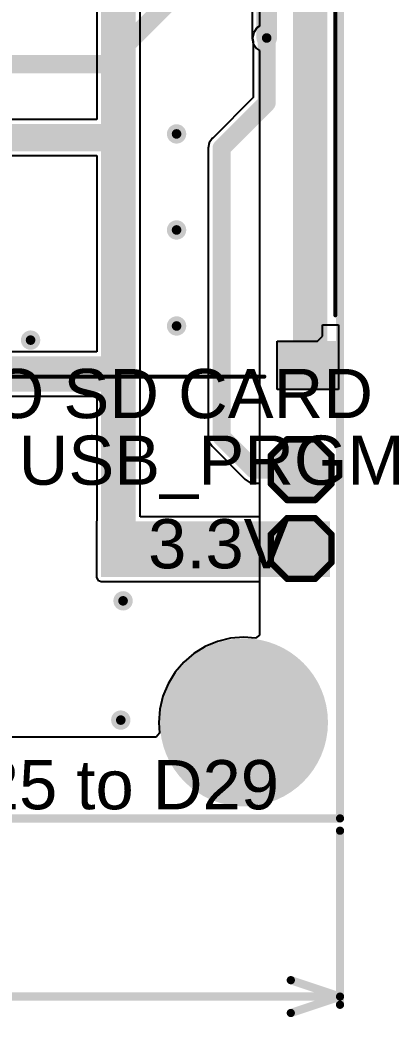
# Model space of a CAD drawing. Header units: millimetres. Extents: x -0.27 to 4.7, y -0.39 to 2.83.
# Drawn here: x 4.235 to 4.697, y -0.364 to 0.851 of the extents above; entities that cross this region are included whole.
import ezdxf

# ---------------------------------------------------------------- set-up
doc = ezdxf.new("R2010")
doc.units = ezdxf.units.MM
doc.header["$MEASUREMENT"] = 0
for name, color, linetype in [('BottomLayer', 5, 'Continuous'), ('BottomSolder', 6, 'Continuous'), ('Mechanical1', 6, 'Continuous'), ('Mechanical2', 216, 'Continuous'), ('MultiLayer', 9, 'Continuous'), ('PadHoleLayer', 156, 'Continuous'), ('TopLayer', 1, 'Continuous'), ('TopOverlay', 2, 'Continuous'), ('TopPaste', 8, 'Continuous'), ('TopSolder', 216, 'Continuous'), ('ViaHoleLayer', 16, 'Continuous')]:
    doc.layers.add(name, color=color, linetype=linetype)
doc.styles.add('Arial', font='', dxfattribs={"height": 0.2})
doc.styles.get('Arial').set_extended_font_data('Arial')

# ---------------------------------------------------------------- blocks, each defined once
blk = doc.blocks.new('T__________108')
at = {"layer": 'TopLayer'}
blk.add_hatch(color=1, dxfattribs=at).paths.add_polyline_path([(0.015, 0.03), (-0.015, 0.03), (-0.03, 0.015), (-0.03, -0.015), (-0.015, -0.03), (0.015, -0.03), (0.03, -0.015), (0.03, 0.015)])
at = {"layer": 'TopPaste'}
blk.add_hatch(color=8, dxfattribs=at).paths.add_polyline_path([(0.015, 0.03), (-0.015, 0.03), (-0.03, 0.015), (-0.03, -0.015), (-0.015, -0.03), (0.015, -0.03), (0.03, -0.015), (0.03, 0.015)])
at = {"layer": 'TopSolder'}
blk.add_hatch(color=216, dxfattribs=at).paths.add_polyline_path([(0.017, 0.034), (-0.017, 0.034), (-0.034, 0.017), (-0.034, -0.017), (-0.017, -0.034), (0.017, -0.034), (0.034, -0.017), (0.034, 0.017)])
at = {"layer": 'TopOverlay', "const_width": 0.00787}
for points in [[(-0.037, 0.017), (-0.017, 0.037)], [(-0.017, 0.037), (0.017, 0.037)], [(-0.017, 0.037), (0.017, 0.037)], [(0.017, 0.037), (0.037, 0.017)], [(-0.037, -0.017), (-0.037, 0.017)], [(0.037, -0.017), (0.037, 0.017)], [(-0.037, -0.017), (-0.017, -0.037)], [(0.017, -0.037), (0.037, -0.017)], [(-0.017, -0.037), (0.017, -0.037)], [(-0.017, -0.037), (0.017, -0.037)]]:
    blk.add_lwpolyline(points, dxfattribs=at)
at = {"layer": 'TopOverlay', "const_width": 0.00394}
for points in [[(-0.019, 0.037, 1), (-0.015, 0.037, 1)], [(-0.019, 0.037, 1), (-0.015, 0.037, 1)], [(-0.019, 0.037, 1), (-0.015, 0.037, 1)], [(0.015, 0.037, 1), (0.019, 0.037, 1)], [(0.015, 0.037, 1), (0.019, 0.037, 1)], [(0.015, 0.037, 1), (0.019, 0.037, 1)], [(-0.039, 0.017, 1), (-0.035, 0.017, 1)], [(-0.039, 0.017, 1), (-0.035, 0.017, 1)], [(0.035, 0.017, 1), (0.039, 0.017, 1)], [(0.035, 0.017, 1), (0.039, 0.017, 1)], [(-0.039, -0.017, 1), (-0.035, -0.017, 1)], [(-0.039, -0.017, 1), (-0.035, -0.017, 1)], [(0.035, -0.017, 1), (0.039, -0.017, 1)], [(0.035, -0.017, 1), (0.039, -0.017, 1)], [(-0.019, -0.037, 1), (-0.015, -0.037, 1)], [(-0.019, -0.037, 1), (-0.015, -0.037, 1)], [(-0.019, -0.037, 1), (-0.015, -0.037, 1)], [(0.015, -0.037, 1), (0.019, -0.037, 1)], [(0.015, -0.037, 1), (0.019, -0.037, 1)], [(0.015, -0.037, 1), (0.019, -0.037, 1)]]:
    blk.add_lwpolyline(points, format="xyb", close=True, dxfattribs=at)
blk = doc.blocks.new('T__________111')
at = {"layer": 'TopLayer'}
blk.add_hatch(color=1, dxfattribs=at).paths.add_polyline_path([(0.015, 0.03), (-0.015, 0.03), (-0.03, 0.015), (-0.03, -0.015), (-0.015, -0.03), (0.015, -0.03), (0.03, -0.015), (0.03, 0.015)])
at = {"layer": 'TopPaste'}
blk.add_hatch(color=8, dxfattribs=at).paths.add_polyline_path([(0.015, 0.03), (-0.015, 0.03), (-0.03, 0.015), (-0.03, -0.015), (-0.015, -0.03), (0.015, -0.03), (0.03, -0.015), (0.03, 0.015)])
at = {"layer": 'TopSolder'}
blk.add_hatch(color=216, dxfattribs=at).paths.add_polyline_path([(0.017, 0.034), (-0.017, 0.034), (-0.034, 0.017), (-0.034, -0.017), (-0.017, -0.034), (0.017, -0.034), (0.034, -0.017), (0.034, 0.017)])
at = {"layer": 'TopOverlay', "const_width": 0.00787}
for points in [[(-0.037, 0.017), (-0.017, 0.037)], [(-0.017, 0.037), (0.017, 0.037)], [(-0.017, 0.037), (0.017, 0.037)], [(0.017, 0.037), (0.037, 0.017)], [(-0.037, -0.017), (-0.037, 0.017)], [(0.037, -0.017), (0.037, 0.017)], [(-0.037, -0.017), (-0.017, -0.037)], [(0.017, -0.037), (0.037, -0.017)], [(-0.017, -0.037), (0.017, -0.037)], [(-0.017, -0.037), (0.017, -0.037)]]:
    blk.add_lwpolyline(points, dxfattribs=at)
at = {"layer": 'TopOverlay', "const_width": 0.00394}
for points in [[(-0.019, 0.037, 1), (-0.015, 0.037, 1)], [(-0.019, 0.037, 1), (-0.015, 0.037, 1)], [(-0.019, 0.037, 1), (-0.015, 0.037, 1)], [(0.015, 0.037, 1), (0.019, 0.037, 1)], [(0.015, 0.037, 1), (0.019, 0.037, 1)], [(0.015, 0.037, 1), (0.019, 0.037, 1)], [(-0.039, 0.017, 1), (-0.035, 0.017, 1)], [(-0.039, 0.017, 1), (-0.035, 0.017, 1)], [(0.035, 0.017, 1), (0.039, 0.017, 1)], [(0.035, 0.017, 1), (0.039, 0.017, 1)], [(-0.039, -0.017, 1), (-0.035, -0.017, 1)], [(-0.039, -0.017, 1), (-0.035, -0.017, 1)], [(0.035, -0.017, 1), (0.039, -0.017, 1)], [(0.035, -0.017, 1), (0.039, -0.017, 1)], [(-0.019, -0.037, 1), (-0.015, -0.037, 1)], [(-0.019, -0.037, 1), (-0.015, -0.037, 1)], [(-0.019, -0.037, 1), (-0.015, -0.037, 1)], [(0.015, -0.037, 1), (0.019, -0.037, 1)], [(0.015, -0.037, 1), (0.019, -0.037, 1)], [(0.015, -0.037, 1), (0.019, -0.037, 1)]]:
    blk.add_lwpolyline(points, format="xyb", close=True, dxfattribs=at)
blk = doc.blocks.new('DM3BT_DSF_PEJS_121')
at = {"layer": 'TopLayer'}
for points in [[(-0.2067, 0.3209), (-0.1673, 0.3209), (-0.1673, 0.2657), (-0.2067, 0.2657)], [(-0.126, 0.2657), (-0.126, 0.3209), (-0.0984, 0.3209), (-0.0984, 0.2657)], [(-0.0827, 0.2657), (-0.0827, 0.3209), (-0.0551, 0.3209), (-0.0551, 0.2657)], [(-0.0394, 0.2657), (-0.0394, 0.3209), (-0.0118, 0.3209), (-0.0118, 0.2657)], [(0.0039, 0.2657), (0.0039, 0.3209), (0.0315, 0.3209), (0.0315, 0.2657)], [(0.0472, 0.2657), (0.0472, 0.3209), (0.0748, 0.3209), (0.0748, 0.2657)], [(0.0906, 0.2657), (0.0906, 0.3209), (0.1181, 0.3209), (0.1181, 0.2657)], [(0.1339, 0.2657), (0.1339, 0.3209), (0.1614, 0.3209), (0.1614, 0.2657)], [(0.1772, 0.2657), (0.1772, 0.3209), (0.2047, 0.3209), (0.2047, 0.2657)], [(0.2146, 0.2736), (0.2146, 0.3209), (0.2421, 0.3209), (0.2421, 0.2736)], [(0.2382, 0.1516), (0.2854, 0.1516), (0.2854, 0.1043), (0.2382, 0.1043)], [(0.2382, -0.1004), (0.2854, -0.1004), (0.2854, -0.1319), (0.2382, -0.1319)], [(0.2382, -0.1949), (0.2854, -0.1949), (0.2854, -0.3209), (0.2382, -0.3209)], [(-0.2913, -0.2598), (-0.2323, -0.2598), (-0.2323, -0.3346), (-0.2913, -0.3346)]]:
    blk.add_hatch(color=1, dxfattribs=at).paths.add_polyline_path(points)
at = {"layer": 'TopPaste'}
for points in [[(-0.2067, 0.3209), (-0.1673, 0.3209), (-0.1673, 0.2657), (-0.2067, 0.2657)], [(-0.126, 0.2657), (-0.126, 0.3209), (-0.0984, 0.3209), (-0.0984, 0.2657)], [(-0.0827, 0.2657), (-0.0827, 0.3209), (-0.0551, 0.3209), (-0.0551, 0.2657)], [(-0.0394, 0.2657), (-0.0394, 0.3209), (-0.0118, 0.3209), (-0.0118, 0.2657)], [(0.0039, 0.2657), (0.0039, 0.3209), (0.0315, 0.3209), (0.0315, 0.2657)], [(0.0472, 0.2657), (0.0472, 0.3209), (0.0748, 0.3209), (0.0748, 0.2657)], [(0.0906, 0.2657), (0.0906, 0.3209), (0.1181, 0.3209), (0.1181, 0.2657)], [(0.1339, 0.2657), (0.1339, 0.3209), (0.1614, 0.3209), (0.1614, 0.2657)], [(0.1772, 0.2657), (0.1772, 0.3209), (0.2047, 0.3209), (0.2047, 0.2657)], [(0.2146, 0.2736), (0.2146, 0.3209), (0.2421, 0.3209), (0.2421, 0.2736)], [(0.2382, 0.1516), (0.2854, 0.1516), (0.2854, 0.1043), (0.2382, 0.1043)], [(0.2382, -0.1004), (0.2854, -0.1004), (0.2854, -0.1319), (0.2382, -0.1319)], [(0.2382, -0.1949), (0.2854, -0.1949), (0.2854, -0.3209), (0.2382, -0.3209)]]:
    blk.add_hatch(color=8, dxfattribs=at).paths.add_polyline_path(points)
at = {"layer": 'TopSolder'}
for points in [[(-0.2107, 0.3249), (-0.1633, 0.3249), (-0.1633, 0.2617), (-0.2107, 0.2617)], [(-0.13, 0.2617), (-0.13, 0.3249), (-0.0944, 0.3249), (-0.0944, 0.2617)], [(-0.0867, 0.2617), (-0.0867, 0.3249), (-0.0511, 0.3249), (-0.0511, 0.2617)], [(-0.0434, 0.2617), (-0.0434, 0.3249), (-0.0078, 0.3249), (-0.0078, 0.2617)], [(-0.0001, 0.2617), (-0.0001, 0.3249), (0.0355, 0.3249), (0.0355, 0.2617)], [(0.0432, 0.2617), (0.0432, 0.3249), (0.0788, 0.3249), (0.0788, 0.2617)], [(0.0866, 0.2617), (0.0866, 0.3249), (0.1221, 0.3249), (0.1221, 0.2617)], [(0.1299, 0.2617), (0.1299, 0.3249), (0.1654, 0.3249), (0.1654, 0.2617)], [(0.1732, 0.2617), (0.1732, 0.3249), (0.2087, 0.3249), (0.2087, 0.2617)], [(0.2106, 0.2696), (0.2106, 0.3249), (0.2461, 0.3249), (0.2461, 0.2696)], [(0.2342, 0.1556), (0.2894, 0.1556), (0.2894, 0.1003), (0.2342, 0.1003)], [(0.2342, -0.0964), (0.2894, -0.0964), (0.2894, -0.1359), (0.2342, -0.1359)], [(0.2342, -0.1909), (0.2894, -0.1909), (0.2894, -0.3249), (0.2342, -0.3249)], [(-0.2913, -0.2598), (-0.2323, -0.2598), (-0.2323, -0.3346), (-0.2913, -0.3346)]]:
    blk.add_hatch(color=216, dxfattribs=at).paths.add_polyline_path(points)
at = {"layer": 'TopLayer'}
for p, q in [((-0.2913, -0.3346), (-0.2913, -0.2598)), ((-0.2913, -0.2598), (-0.2323, -0.2598)), ((-0.2323, -0.2598), (-0.2323, -0.3091)), ((-0.2323, -0.3091), (-0.2264, -0.315)), ((-0.2264, -0.315), (-0.2126, -0.315)), ((-0.2126, -0.315), (-0.2126, -0.3346)), ((-0.2126, -0.3346), (-0.2913, -0.3346))]:
    blk.add_line(p, q, dxfattribs=at)
at = {"layer": 'TopOverlay', "const_width": 0.005}
for points in [[(-0.118, 0.333), (-0.108, 0.333)], [(-0.118, 0.333), (-0.113, 0.328)], [(-0.108, 0.333), (-0.113, 0.328)], [(-0.2756, 0.3012), (-0.2756, -0.2441)], [(-0.2756, 0.3012), (-0.2224, 0.3012)], [(0.2579, 0.3012), (0.2697, 0.3012)], [(0.2697, 0.3012), (0.2697, 0.1654)], [(0.2697, 0.0906), (0.2697, -0.0866)], [(0.2697, -0.1457), (0.2697, -0.1831)], [(-0.2008, -0.3307), (0.2264, -0.3307)]]:
    blk.add_lwpolyline(points, dxfattribs=at)
at = {"layer": 'TopOverlay', "const_width": 0.0025}
for points in [[(-0.1192, 0.333, 1), (-0.1168, 0.333, 1)], [(-0.1192, 0.333, 1), (-0.1168, 0.333, 1)], [(-0.1143, 0.328, 1), (-0.1118, 0.328, 1)], [(-0.1143, 0.328, 1), (-0.1118, 0.328, 1)], [(-0.1092, 0.333, 1), (-0.1067, 0.333, 1)], [(-0.1092, 0.333, 1), (-0.1067, 0.333, 1)], [(-0.2768, 0.3012, 1), (-0.2743, 0.3012, 1)], [(-0.2768, 0.3012, 1), (-0.2743, 0.3012, 1)], [(-0.2237, 0.3012, 1), (-0.2212, 0.3012, 1)], [(0.2566, 0.3012, 1), (0.2591, 0.3012, 1)], [(0.2684, 0.3012, 1), (0.2709, 0.3012, 1)], [(0.2684, 0.3012, 1), (0.2709, 0.3012, 1)], [(0.2684, 0.1654, 1), (0.2709, 0.1654, 1)], [(0.2684, 0.0906, 1), (0.2709, 0.0906, 1)], [(0.2684, -0.0866, 1), (0.2709, -0.0866, 1)], [(0.2684, -0.1457, 1), (0.2709, -0.1457, 1)], [(0.2684, -0.1831, 1), (0.2709, -0.1831, 1)], [(-0.2768, -0.2441, 1), (-0.2743, -0.2441, 1)], [(-0.202, -0.3307, 1), (-0.1995, -0.3307, 1)], [(0.2251, -0.3307, 1), (0.2276, -0.3307, 1)]]:
    blk.add_lwpolyline(points, format="xyb", close=True, dxfattribs=at)

msp = doc.modelspace()

# ---------------------------------------------------------------- hatches: boundary and pattern name
at = {"layer": 'BottomLayer'}
h = msp.add_hatch(color=5, dxfattribs=at)
edge = h.paths.add_edge_path()
edge.add_arc((4.5358, 0.8289), 0.0118, 0, 360)
h = msp.add_hatch(color=5, dxfattribs=at)
edge = h.paths.add_edge_path()
edge.add_arc((4.426, 0.712), 0.0118, 0, 360)
h = msp.add_hatch(color=5, dxfattribs=at)
edge = h.paths.add_edge_path()
edge.add_arc((4.426, 0.595), 0.0118, 0, 360)
h = msp.add_hatch(color=5, dxfattribs=at)
edge = h.paths.add_edge_path()
edge.add_arc((4.426, 0.478), 0.0118, 0, 360)
h = msp.add_hatch(color=5, dxfattribs=at)
edge = h.paths.add_edge_path()
edge.add_arc((4.2481, 0.4608), 0.0118, 0, 360)
h = msp.add_hatch(color=5, dxfattribs=at)
edge = h.paths.add_edge_path()
edge.add_arc((4.3608, 0.1431), 0.0118, 0, 360)
h = msp.add_hatch(color=5, dxfattribs=at)
edge = h.paths.add_edge_path()
edge.add_arc((4.5081, -0.005), 0.0984, 0, 360)
h = msp.add_hatch(color=5, dxfattribs=at)
edge = h.paths.add_edge_path()
edge.add_arc((4.358, -0.0022), 0.0118, 0, 360)
at = {"layer": 'BottomSolder'}
h = msp.add_hatch(color=6, dxfattribs=at)
edge = h.paths.add_edge_path()
edge.add_arc((4.5358, 0.8289), 0.00591, 0, 360)
h = msp.add_hatch(color=6, dxfattribs=at)
edge = h.paths.add_edge_path()
edge.add_arc((4.426, 0.712), 0.00591, 0, 360)
h = msp.add_hatch(color=6, dxfattribs=at)
edge = h.paths.add_edge_path()
edge.add_arc((4.426, 0.595), 0.00591, 0, 360)
h = msp.add_hatch(color=6, dxfattribs=at)
edge = h.paths.add_edge_path()
edge.add_arc((4.426, 0.478), 0.00591, 0, 360)
h = msp.add_hatch(color=6, dxfattribs=at)
edge = h.paths.add_edge_path()
edge.add_arc((4.2481, 0.4608), 0.00591, 0, 360)
h = msp.add_hatch(color=6, dxfattribs=at)
edge = h.paths.add_edge_path()
edge.add_arc((4.3608, 0.1431), 0.00591, 0, 360)
h = msp.add_hatch(color=6, dxfattribs=at)
edge = h.paths.add_edge_path()
edge.add_arc((4.5081, -0.005), 0.1024, 0, 360)
h = msp.add_hatch(color=6, dxfattribs=at)
edge = h.paths.add_edge_path()
edge.add_arc((4.358, -0.0022), 0.00591, 0, 360)
at = {"layer": 'MultiLayer'}
h = msp.add_hatch(color=9, dxfattribs=at)
edge = h.paths.add_edge_path()
edge.add_arc((4.5081, -0.005), 0.0984, 0, 360)
at = {"layer": 'PadHoleLayer'}
h = msp.add_hatch(color=156, dxfattribs=at)
edge = h.paths.add_edge_path()
edge.add_arc((4.5081, -0.005), 0.061, 0, 360)
at = {"layer": 'TopLayer'}
for points in [[(4.3341, 0.197), (4.3761, 0.197), (4.3761, 1.028), (4.3341, 1.028)], [(4.5678, 0.4379), (4.6098, 0.4379), (4.6098, 0.9379), (4.5678, 0.9379)], [(4.375, 0.691), (4.375, 0.724), (3.968, 0.724), (3.968, 0.691)], [(4.37, 0.398), (4.37, 0.441), (3.867, 0.441), (3.867, 0.398)], [(4.613, 0.172), (4.613, 0.24), (4.334, 0.24), (4.334, 0.172)]]:
    msp.add_hatch(color=1, dxfattribs=at).paths.add_polyline_path(points)
h = msp.add_hatch(color=1, dxfattribs=at)
edge = h.paths.add_edge_path()
edge.add_arc((4.5358, 0.8289), 0.0118, 0, 360)
h = msp.add_hatch(color=1, dxfattribs=at)
edge = h.paths.add_edge_path()
edge.add_arc((4.426, 0.712), 0.0118, 0, 360)
h = msp.add_hatch(color=1, dxfattribs=at)
edge = h.paths.add_edge_path()
edge.add_arc((4.426, 0.595), 0.0118, 0, 360)
h = msp.add_hatch(color=1, dxfattribs=at)
edge = h.paths.add_edge_path()
edge.add_arc((4.426, 0.478), 0.0118, 0, 360)
h = msp.add_hatch(color=1, dxfattribs=at)
edge = h.paths.add_edge_path()
edge.add_arc((4.2481, 0.4608), 0.0118, 0, 360)
h = msp.add_hatch(color=1, dxfattribs=at)
edge = h.paths.add_edge_path()
edge.add_arc((4.3608, 0.1431), 0.0118, 0, 360)
h = msp.add_hatch(color=1, dxfattribs=at)
edge = h.paths.add_edge_path()
edge.add_arc((4.5081, -0.005), 0.0984, 0, 360)
h = msp.add_hatch(color=1, dxfattribs=at)
edge = h.paths.add_edge_path()
edge.add_arc((4.358, -0.0022), 0.0118, 0, 360)
at = {"layer": 'TopSolder'}
h = msp.add_hatch(color=216, dxfattribs=at)
edge = h.paths.add_edge_path()
edge.add_arc((4.5358, 0.8289), 0.00591, 0, 360)
h = msp.add_hatch(color=216, dxfattribs=at)
edge = h.paths.add_edge_path()
edge.add_arc((4.426, 0.712), 0.00591, 0, 360)
h = msp.add_hatch(color=216, dxfattribs=at)
edge = h.paths.add_edge_path()
edge.add_arc((4.426, 0.595), 0.00591, 0, 360)
h = msp.add_hatch(color=216, dxfattribs=at)
edge = h.paths.add_edge_path()
edge.add_arc((4.426, 0.478), 0.00591, 0, 360)
h = msp.add_hatch(color=216, dxfattribs=at)
edge = h.paths.add_edge_path()
edge.add_arc((4.2481, 0.4608), 0.00591, 0, 360)
h = msp.add_hatch(color=216, dxfattribs=at)
edge = h.paths.add_edge_path()
edge.add_arc((4.3608, 0.1431), 0.00591, 0, 360)
h = msp.add_hatch(color=216, dxfattribs=at)
edge = h.paths.add_edge_path()
edge.add_arc((4.5081, -0.005), 0.1024, 0, 360)
h = msp.add_hatch(color=216, dxfattribs=at)
edge = h.paths.add_edge_path()
edge.add_arc((4.358, -0.0022), 0.00591, 0, 360)
at = {"layer": 'ViaHoleLayer'}
h = msp.add_hatch(color=16, dxfattribs=at)
edge = h.paths.add_edge_path()
edge.add_arc((4.5358, 0.8289), 0.00591, 0, 360)
h = msp.add_hatch(color=16, dxfattribs=at)
edge = h.paths.add_edge_path()
edge.add_arc((4.426, 0.712), 0.00591, 0, 360)
h = msp.add_hatch(color=16, dxfattribs=at)
edge = h.paths.add_edge_path()
edge.add_arc((4.426, 0.595), 0.00591, 0, 360)
h = msp.add_hatch(color=16, dxfattribs=at)
edge = h.paths.add_edge_path()
edge.add_arc((4.426, 0.478), 0.00591, 0, 360)
h = msp.add_hatch(color=16, dxfattribs=at)
edge = h.paths.add_edge_path()
edge.add_arc((4.2481, 0.4608), 0.00591, 0, 360)
h = msp.add_hatch(color=16, dxfattribs=at)
edge = h.paths.add_edge_path()
edge.add_arc((4.3608, 0.1431), 0.00591, 0, 360)
h = msp.add_hatch(color=16, dxfattribs=at)
edge = h.paths.add_edge_path()
edge.add_arc((4.358, -0.0022), 0.00591, 0, 360)

# ---------------------------------------------------------------- linework, layer by layer
at = {"layer": 'BottomLayer'}
for p, q in [((4.518, 0.9968), (4.518, 0.8289)), ((4.518, 0.8289), (4.5193, 0.8221)), ((4.5193, 0.8221), (4.5232, 0.8163)), ((4.5232, 0.8163), (4.527, 0.8138)), ((4.527, 0.8138), (4.527, 0.1013)), ((4.4918, 0.0975), (4.476, 0.0937)), ((4.5081, 0.0987), (4.4918, 0.0975)), ((4.522, 0.0976), (4.5081, 0.0987)), ((4.527, 0.1013), (4.522, 0.0976)), ((4.461, 0.0874), (4.4471, 0.0789)), ((4.476, 0.0937), (4.461, 0.0874)), ((4.4471, 0.0789), (4.4347, 0.0684)), ((4.4347, 0.0684), (4.4241, 0.056)), ((4.4241, 0.056), (4.4156, 0.0421)), ((4.4156, 0.0421), (4.4094, 0.0271)), ((4.4094, 0.0271), (4.4056, 0.0112)), ((4.4056, 0.0112), (4.4043, -0.005)), ((4.4043, -0.005), (4.4053, -0.018)), ((4.4013, -0.023), (3.7467, -0.023)), ((4.4053, -0.018), (4.4013, -0.023))]:
    msp.add_line(p, q, dxfattribs=at)
for points, const_width in [([(4.5358, 0.8289), (4.5358, 1.0042)], 0.025), ([(4.341, 0.797), (4.4972, 0.9532)], 0.022), ([(4.219, 0.797), (4.341, 0.797)], 0.022)]:
    msp.add_lwpolyline(points, dxfattribs=dict(at, const_width=const_width))
for points, const_width in [([(4.5296, 0.8289, 1), (4.5421, 0.8289, 1)], 0.0125), ([(4.3355, 0.797, 1), (4.3465, 0.797, 1)], 0.011), ([(4.3355, 0.797, 1), (4.3465, 0.797, 1)], 0.011)]:
    msp.add_lwpolyline(points, format="xyb", close=True, dxfattribs=dict(at, const_width=const_width))
at = {"layer": 'Mechanical1', "const_width": 0.01}
for points in [[(4.6252, -0.3491), (4.6252, -0.137)], [(4.5652, -0.3191), (4.6252, -0.3391)], [(2.5189, -0.3391), (4.6252, -0.3391)], [(4.5652, -0.3591), (4.6252, -0.3391)]]:
    msp.add_lwpolyline(points, dxfattribs=at)
at = {"layer": 'Mechanical1', "const_width": 0.005}
for points in [[(4.6227, -0.137, 1), (4.6277, -0.137, 1)], [(4.5627, -0.3191, 1), (4.5677, -0.3191, 1)], [(4.6227, -0.3391, 1), (4.6277, -0.3391, 1)], [(4.6227, -0.3391, 1), (4.6277, -0.3391, 1)], [(4.6227, -0.3391, 1), (4.6277, -0.3391, 1)], [(4.6227, -0.3491, 1), (4.6277, -0.3491, 1)], [(4.5627, -0.3591, 1), (4.5677, -0.3591, 1)]]:
    msp.add_lwpolyline(points, format="xyb", close=True, dxfattribs=at)
at = {"layer": 'Mechanical2', "const_width": 0.01}
for points in [[(4.6252, 2.7679), (4.6252, -0.122)], [(-0.1172, -0.122), (4.6252, -0.122)]]:
    msp.add_lwpolyline(points, dxfattribs=at)
at = {"layer": 'Mechanical2', "const_width": 0.005}
msp.add_lwpolyline([(4.6227, -0.122, 1), (4.6277, -0.122, 1)], format="xyb", close=True, dxfattribs=at)
msp.add_lwpolyline([(4.6227, -0.122, 1), (4.6277, -0.122, 1)], format="xyb", close=True, dxfattribs=at)
at = {"layer": 'TopLayer'}
for p, q in [((4.3287, 0.9368), (4.3287, 0.7294)), ((4.3815, 0.2454), (4.3815, 0.9212)), ((4.527, 0.9201), (4.527, 0.8433)), ((4.5237, 0.8411), (4.52, 0.8355)), ((4.527, 0.8433), (4.5237, 0.8411)), ((4.52, 0.8355), (4.5187, 0.8289)), ((4.5187, 0.8289), (4.5195, 0.8248)), ((4.5195, 0.8248), (4.5195, 0.7565)), ((4.5195, 0.7565), (4.4708, 0.7078)), ((4.3287, 0.7294), (4.0317, 0.7294)), ((4.4693, 0.7063), (4.4658, 0.701)), ((4.4702, 0.7069), (4.4693, 0.7063)), ((4.4708, 0.7078), (4.4702, 0.7069)), ((4.4658, 0.701), (4.4645, 0.6948)), ((4.4645, 0.6948), (4.4645, 0.3429)), ((4.0524, 0.6856), (4.3287, 0.6856)), ((4.3287, 0.6856), (4.3287, 0.4464)), ((4.3287, 0.4464), (3.867, 0.4464)), ((3.867, 0.3926), (4.3287, 0.3926)), ((4.3287, 0.3926), (4.3287, 0.2404)), ((4.4645, 0.3429), (4.4658, 0.3367)), ((4.4658, 0.3367), (4.4693, 0.3314)), ((4.4693, 0.3314), (4.5093, 0.2914)), ((4.5093, 0.2914), (4.5146, 0.2879)), ((4.5146, 0.2879), (4.5208, 0.2866)), ((4.5208, 0.2866), (4.527, 0.2866)), ((4.527, 0.2866), (4.527, 0.2454)), ((4.527, 0.2454), (4.3815, 0.2454)), ((4.3287, 0.2404), (4.3285, 0.24)), ((4.3285, 0.24), (4.3285, 0.172)), ((4.3285, 0.172), (4.3301, 0.1682)), ((4.3301, 0.1682), (4.334, 0.1666)), ((4.334, 0.1666), (4.527, 0.1666)), ((4.527, 0.1666), (4.527, 0.1013)), ((4.4918, 0.0975), (4.476, 0.0937)), ((4.5081, 0.0987), (4.4918, 0.0975)), ((4.522, 0.0976), (4.5081, 0.0987)), ((4.527, 0.1013), (4.522, 0.0976)), ((4.461, 0.0874), (4.4471, 0.0789)), ((4.476, 0.0937), (4.461, 0.0874)), ((4.4471, 0.0789), (4.4347, 0.0684)), ((4.4347, 0.0684), (4.4241, 0.056)), ((4.4241, 0.056), (4.4156, 0.0421)), ((4.4156, 0.0421), (4.4094, 0.0271)), ((4.4094, 0.0271), (4.4056, 0.0112)), ((4.4056, 0.0112), (4.4043, -0.005)), ((4.4043, -0.005), (4.4053, -0.018)), ((4.4013, -0.023), (3.7467, -0.023)), ((4.4053, -0.018), (4.4013, -0.023))]:
    msp.add_line(p, q, dxfattribs=at)
at = {"layer": 'TopLayer', "const_width": 0.022}
for points in [[(4.5358, 0.7498), (4.5358, 0.8289)], [(4.4824, 0.6963), (4.5358, 0.7498)], [(4.4808, 0.3429), (4.4808, 0.6948)], [(4.4813, 0.6948), (4.4816, 0.6948)], [(4.4816, 0.6948), (4.4824, 0.6955)], [(4.4824, 0.6955), (4.4824, 0.6963)], [(4.4808, 0.3429), (4.5208, 0.3029)], [(4.5208, 0.3029), (4.5778, 0.3029)], [(4.3551, 0.2189), (4.3651, 0.2089)], [(4.5758, 0.2089), (4.5778, 0.2069)]]:
    msp.add_lwpolyline(points, dxfattribs=at)
at = {"layer": 'TopLayer', "const_width": 0.011}
for points in [[(4.5303, 0.8289, 1), (4.5413, 0.8289, 1)], [(4.5303, 0.7498, 1), (4.5413, 0.7498, 1)], [(4.5303, 0.7498, 1), (4.5413, 0.7498, 1)], [(4.4753, 0.6948, 1), (4.4863, 0.6948, 1)], [(4.4758, 0.6948, 1), (4.4868, 0.6948, 1)], [(4.4761, 0.6948, 1), (4.4871, 0.6948, 1)], [(4.4761, 0.6948, 1), (4.4871, 0.6948, 1)], [(4.4769, 0.6963, 1), (4.4879, 0.6963, 1)], [(4.4769, 0.6963, 1), (4.4879, 0.6963, 1)], [(4.4769, 0.6955, 1), (4.4879, 0.6955, 1)], [(4.4769, 0.6955, 1), (4.4879, 0.6955, 1)], [(4.4753, 0.3429, 1), (4.4863, 0.3429, 1)], [(4.4753, 0.3429, 1), (4.4863, 0.3429, 1)], [(4.5153, 0.3029, 1), (4.5263, 0.3029, 1)], [(4.5153, 0.3029, 1), (4.5263, 0.3029, 1)], [(4.5723, 0.3029, 1), (4.5833, 0.3029, 1)], [(4.3496, 0.2189, 1), (4.3606, 0.2189, 1)], [(4.3596, 0.2089, 1), (4.3706, 0.2089, 1)], [(4.5703, 0.2089, 1), (4.5813, 0.2089, 1)], [(4.5723, 0.2069, 1), (4.5833, 0.2069, 1)]]:
    msp.add_lwpolyline(points, format="xyb", close=True, dxfattribs=at)

# ---------------------------------------------------------------- block references
at = {"rotation": 90}
msp.add_blockref('DM3BT_DSF_PEJS_121', (4.2888, 0.6919), dxfattribs=at)
for name, p in [('T__________111', (4.5778, 0.3029)), ('T__________108', (4.5778, 0.2069))]:
    msp.add_blockref(name, p)

# ---------------------------------------------------------------- texts
at = {"layer": 'TopOverlay', "style": 'Arial'}
for s, p in [('MICRO SD CARD', (3.9855, 0.3657)), ('USB_PRGM', (4.2336, 0.2845)), ('3.3V', (4.3913, 0.1827)), ('D >> D25 to D29', (3.9219, -0.1109))]:
    msp.add_text(s, height=0.06, rotation=360, dxfattribs=at).set_placement(p)

doc.saveas('drawing.dxf')
